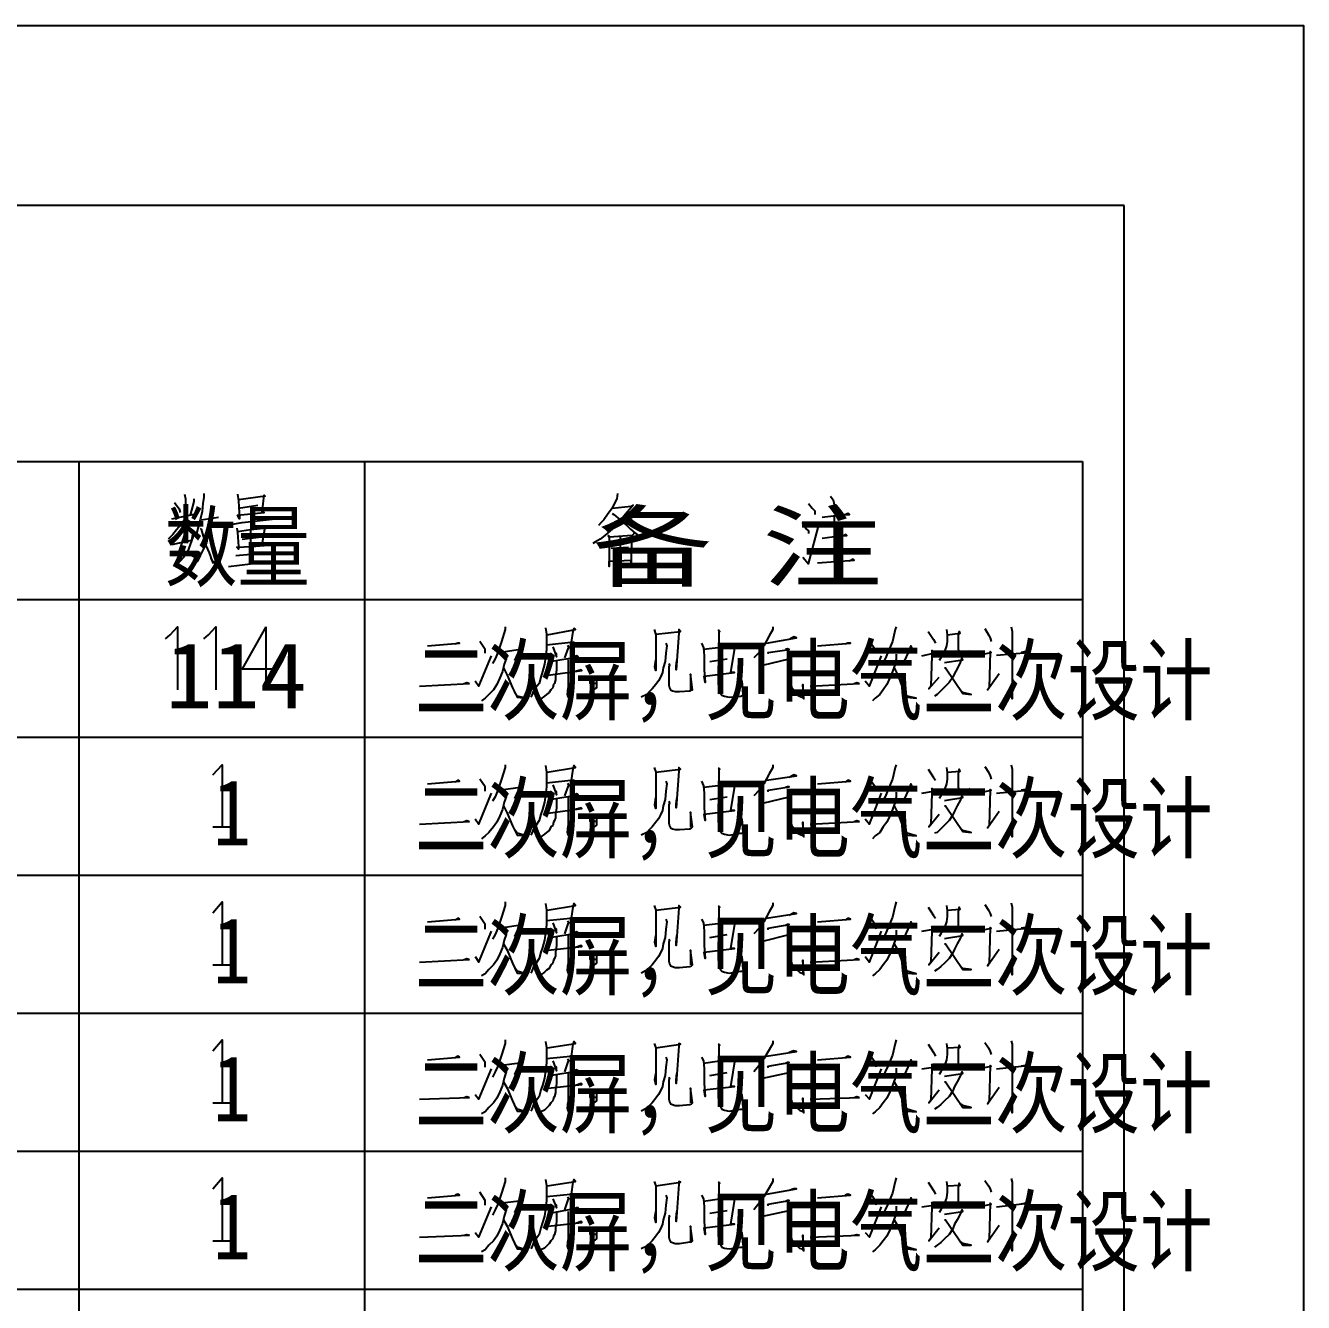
# Model space of a CAD drawing. Header units: metres. Extents: x 17 to 1264, y 17 to 859.
# Drawn here: x 1005.9 to 1207.4, y 657.6 to 858.8 of the extents above; entities that cross this region are included whole.
import ezdxf

# ---------------------------------------------------------------- set-up
doc = ezdxf.new("R2010")
doc.units = ezdxf.units.M
for name, color, linetype in [('LINES', 7, 'Continuous'), ('POLYLINES', 4, 'Continuous'), ('RECTS', 7, 'Continuous'), ('TEXTS', 3, 'Continuous')]:
    doc.layers.add(name, color=color, linetype=linetype)

msp = doc.modelspace()

# ---------------------------------------------------------------- linework, layer by layer
at = {"layer": 'LINES'}
for p, q in [((1179.14, 830.45), (87.76, 830.45)), ((1179.14, 45.22), (1179.14, 830.45)), ((677.8, 790.13), (1172.59, 790.13)), ((1014.33, 790.13), (1014.33, 178.7)), ((1059.4, 790.13), (1059.4, 178.7)), ((1172.59, 790.13), (1172.59, 178.7)), ((1029.02, 781.06), (1033.05, 781.92)), ((1039.53, 782.78), (1042.55, 783.22)), ((1033.63, 780.91), (1036.36, 781.34)), ((1133.42, 781.49), (1133.42, 774.43)), ((1040.11, 777.89), (1042.7, 778.18)), ((1041.4, 779.33), (1041.4, 774)), ((1099.72, 778.46), (1099.72, 774.58)), ((1039.1, 775.3), (1043.85, 775.73)), ((1098.28, 776.45), (1101.02, 776.59)), ((677.8, 768.38), (1172.59, 768.38)), ((1043.85, 764.06), (1043.85, 754.13)), ((1113.83, 758.59), (1116.57, 759.02)), ((1068.04, 754.7), (1075.96, 755.14)), ((1129.67, 754.7), (1137.45, 755.14)), ((677.8, 746.64), (1172.59, 746.64)), ((1113.83, 736.85), (1116.57, 737.28)), ((1068.04, 732.96), (1075.96, 733.39)), ((1129.67, 732.96), (1137.45, 733.39)), ((1035.5, 732.53), (1038.23, 732.53)), ((677.8, 724.9), (1172.59, 724.9)), ((1113.83, 715.1), (1116.57, 715.54)), ((1068.04, 711.22), (1075.96, 711.65)), ((1129.67, 711.22), (1137.45, 711.65)), ((1035.5, 710.78), (1038.23, 710.78)), ((677.8, 703.15), (1172.59, 703.15)), ((1113.83, 693.36), (1116.57, 693.79)), ((1068.04, 689.62), (1075.96, 689.9)), ((1129.67, 689.62), (1137.45, 689.9)), ((1035.5, 689.04), (1038.23, 689.04)), ((677.8, 681.41), (1172.59, 681.41)), ((1113.83, 671.62), (1116.57, 672.05)), ((1035.5, 667.3), (1038.23, 667.3)), ((1068.04, 667.87), (1075.96, 668.16)), ((1129.67, 667.87), (1137.45, 668.16)), ((677.8, 659.66), (1172.59, 659.66))]:
    msp.add_line(p, q, dxfattribs=at)
at = {"layer": 'POLYLINES'}
for points in [[(1031.03, 784.94), (1031.18, 784.22), (1031.18, 779.18), (1031.03, 779.76), (1031.18, 780.34)], [(1032.47, 784.22), (1032.47, 783.79), (1031.9, 781.63)], [(1034.06, 785.09), (1034.06, 784.51), (1033.91, 783.5), (1033.77, 782.21), (1033.48, 780.91), (1033.19, 779.76), (1032.91, 778.75), (1032.76, 778.46)], [(1039.39, 784.94), (1039.53, 783.94), (1039.67, 781.06), (1039.39, 781.63), (1043.56, 782.06), (1043.27, 782.06), (1043.56, 784.8), (1043.71, 784.66), (1039.53, 784.08)], [(1099.29, 785.09), (1099.15, 784.22), (1098.71, 783.36), (1098.43, 782.78), (1097.71, 781.78), (1097.13, 780.91), (1096.7, 780.48), (1096.27, 780.05)], [(1132.84, 784.66), (1133.27, 784.08), (1133.42, 783.36), (1133.56, 783.07), (1133.56, 782.5)], [(1029.45, 783.65), (1030.17, 782.64), (1030.31, 782.06)], [(1098.43, 782.78), (1101.45, 783.07), (1101.74, 783.22), (1100.3, 781.49), (1099.87, 780.91), (1099.15, 780.05), (1099, 779.9), (1098.14, 779.18), (1097.27, 778.46), (1096.55, 777.89), (1095.83, 777.46), (1095.4, 777.17)], [(1098.43, 781.92), (1098.71, 781.78), (1099.72, 780.91), (1100.15, 780.48), (1100.73, 780.05), (1101.31, 779.47), (1103.03, 778.03), (1104.33, 778.46), (1103.03, 778.18), (1102.03, 778.9), (1101.59, 778.46), (1097.99, 778.18), (1097.85, 778.46), (1097.99, 778.32), (1097.99, 773.57), (1097.99, 774.43), (1098.14, 774.43), (1101.45, 774.58), (1101.45, 773.57), (1101.59, 778.46)], [(1129.39, 783.5), (1129.96, 782.78), (1130.39, 782.35), (1130.39, 781.78)], [(1131.55, 781.34), (1135, 781.78), (1135.87, 781.78), (1135.58, 781.92), (1135.29, 781.78)], [(1031.18, 781.2), (1030.46, 780.19), (1029.74, 779.33), (1029.16, 778.61), (1028.44, 777.89)], [(1031.18, 781.06), (1032.04, 780.48), (1032.47, 780.05)], [(1035.07, 780.91), (1034.92, 779.33), (1034.63, 778.18), (1034.49, 777.31), (1034.06, 776.45), (1033.48, 775.3), (1033.05, 774.43), (1032.47, 773.71), (1032.04, 773.42)], [(1037.37, 780.05), (1040.11, 780.48), (1045.29, 781.06)], [(1039.24, 779.62), (1039.39, 778.9), (1039.53, 776.74), (1039.53, 776.3), (1039.24, 776.59), (1041.55, 776.74), (1043.56, 776.88), (1043.27, 777.02), (1043.71, 779.76), (1043.99, 779.62), (1041.4, 779.33), (1039.39, 779.04)], [(1128.38, 780.48), (1128.67, 780.05), (1129.1, 779.47), (1129.39, 779.18), (1129.39, 778.75)], [(1128.52, 775.01), (1129.39, 774), (1131.11, 780.48)], [(1029.02, 777.02), (1032.19, 777.74), (1032.33, 778.61), (1032.33, 778.18), (1031.9, 777.02), (1031.47, 775.87), (1030.89, 775.01), (1030.31, 774.43), (1029.74, 773.86), (1029.45, 773.57)], [(1031.03, 778.61), (1030.17, 776.02), (1030.6, 775.87), (1031.32, 775.73), (1031.9, 775.44), (1032.62, 775.01)], [(1033.48, 779.62), (1033.63, 779.47), (1034.35, 776.88), (1034.92, 775.73), (1035.35, 774.43), (1035.5, 774.14), (1036.65, 774.29), (1035.5, 774.29), (1035.21, 774.86)], [(1131.55, 778.03), (1134.71, 778.46), (1135.43, 778.46), (1135.29, 778.61), (1135, 778.46)], [(1037.95, 773.57), (1041.4, 774), (1043.13, 774.14), (1044.86, 774.14), (1044.57, 774.29), (1043.56, 774.14)], [(1130.83, 774.14), (1136.59, 774.58), (1136.44, 774.72), (1135.87, 774.43)], [(1028.01, 762.19), (1028.73, 762.77), (1029.88, 764.06), (1029.88, 754.13)], [(1034.06, 762.19), (1034.78, 762.77), (1035.93, 764.06), (1035.93, 754.13)], [(1043.85, 764.06), (1040.11, 757.44), (1045.72, 757.44)], [(1081.58, 764.06), (1081.58, 763.63), (1081, 761.76), (1080.43, 760.03), (1079.99, 759.02), (1079.56, 758.3)], [(1087.91, 763.92), (1088.06, 762.91), (1088.06, 761.47), (1088.06, 760.46), (1087.91, 759.31), (1087.77, 758.16), (1087.48, 757.01), (1087.19, 756.14), (1086.91, 755.14), (1086.47, 754.56), (1086.04, 753.98), (1085.75, 753.26), (1085.61, 752.98)], [(1088.2, 762.77), (1092.67, 763.63), (1092.38, 763.78), (1092.23, 763.34), (1091.95, 761.62), (1092.38, 761.62), (1088.06, 761.18)], [(1105.05, 763.63), (1105.34, 762.77), (1105.34, 757.15), (1105.19, 757.73), (1105.34, 758.88)], [(1105.34, 762.91), (1109.23, 763.34), (1108.94, 763.63), (1108.94, 763.06), (1108.51, 757.3), (1108.51, 757.87), (1108.65, 758.74)], [(1115.13, 763.63), (1115.42, 763.34), (1115.27, 763.34), (1115.27, 761.18), (1115.13, 756.86), (1115.13, 755.14), (1115.27, 754.13), (1115.42, 753.7), (1115.71, 753.26), (1116.14, 753.12), (1116.86, 752.98), (1118.73, 753.12), (1119.02, 753.26), (1119.16, 753.41), (1118.87, 755.57), (1119.02, 753.41)], [(1123.77, 764.06), (1123.77, 763.63), (1123.19, 762.62), (1122.33, 761.04), (1121.61, 760.03), (1120.75, 759.17)], [(1143.21, 764.06), (1143.07, 763.63), (1142.63, 761.76), (1141.91, 760.03), (1141.48, 759.02), (1141.05, 758.3)], [(1151.13, 763.63), (1151.27, 762.77), (1151.27, 761.76), (1151.13, 761.04), (1150.84, 760.18), (1150.55, 759.6), (1150.27, 759.17), (1149.98, 758.74)], [(1157.18, 763.78), (1157.75, 762.77), (1158.04, 762.34), (1158.19, 761.76)], [(1161.35, 764.06), (1161.5, 763.34), (1161.5, 752.69), (1161.35, 753.41), (1161.5, 754.27)], [(1078.41, 759.89), (1078.41, 760.46), (1077.55, 761.76)], [(1122.76, 761.47), (1127.51, 762.34), (1127.08, 762.48), (1126.36, 762.05)], [(1140.04, 759.89), (1139.9, 760.46), (1139.03, 761.76)], [(1148.25, 763.34), (1149.11, 762.05), (1149.4, 761.47)], [(1151.27, 762.77), (1153.29, 763.06), (1153.15, 763.34), (1153, 762.62), (1153, 761.9), (1153, 761.33), (1153, 760.75), (1153, 760.46), (1153.15, 760.18), (1153.43, 760.03), (1153.87, 760.03), (1154.3, 760.03), (1154.59, 760.03), (1154.87, 760.32)], [(1069.34, 761.04), (1074.38, 761.47), (1074.09, 761.47), (1073.66, 761.33)], [(1081.72, 759.74), (1081.72, 759.02), (1081.43, 758.16), (1081.15, 757.01), (1080.71, 756), (1080.28, 754.99), (1079.71, 754.13), (1078.99, 753.41), (1078.41, 752.83), (1077.83, 752.4)], [(1080.57, 760.03), (1084.31, 760.61), (1084.03, 761.04), (1083.59, 759.89), (1083.02, 758.74)], [(1089.07, 760.9), (1089.64, 759.31), (1089.64, 759.74), (1089.35, 760.18)], [(1091.37, 761.18), (1091.66, 760.75), (1091.51, 760.75), (1090.94, 759.17)], [(1106.92, 761.47), (1107.07, 761.04), (1106.92, 759.89), (1106.78, 758.59), (1106.49, 757.58), (1106.35, 756.86), (1106.06, 756.14), (1105.77, 755.57), (1105.34, 754.99), (1104.76, 754.27), (1104.33, 753.84), (1103.9, 753.41), (1103.03, 752.98)], [(1112.54, 761.47), (1112.83, 760.75), (1112.97, 759.46), (1112.97, 757.44), (1112.97, 757.3), (1113.11, 755.28), (1112.97, 756.29), (1117.72, 756.86), (1117.15, 756.86), (1117.87, 761.33), (1117.87, 761.04), (1112.83, 760.46)], [(1122.91, 760.03), (1123.05, 759.89), (1123.05, 760.03), (1126.36, 760.46), (1126.07, 760.61), (1125.79, 760.46)], [(1130.83, 761.04), (1136.01, 761.47), (1135.58, 761.47), (1135.15, 761.33)], [(1143.21, 759.74), (1143.21, 759.02), (1143.07, 758.16), (1142.63, 757.01), (1142.2, 756), (1141.77, 754.99), (1141.19, 754.13), (1140.62, 753.41), (1139.9, 752.83), (1139.47, 752.4)], [(1142.06, 760.03), (1145.8, 760.61), (1145.51, 761.04), (1145.08, 759.89), (1144.51, 758.74)], [(1147.24, 759.46), (1149.11, 759.89), (1148.83, 760.32), (1148.83, 759.46), (1148.68, 754.7), (1148.39, 754.27), (1149.98, 756.14)], [(1156.03, 759.6), (1158.19, 760.03), (1158.04, 760.18), (1157.9, 754.42), (1157.61, 754.13), (1159.48, 756.72)], [(1159.05, 759.6), (1163.95, 760.03), (1163.66, 760.18), (1162.94, 760.03)], [(1076.83, 755.57), (1077.4, 754.7), (1079.42, 759.46)], [(1081.29, 757.58), (1081.87, 756.43), (1082.73, 754.42), (1083.45, 752.98), (1084.89, 752.83), (1083.45, 753.12), (1083.02, 753.84)], [(1089.64, 758.74), (1089.64, 757.3), (1089.5, 756.29), (1089.5, 755.71), (1089.35, 755.14), (1089.21, 754.99), (1089.07, 754.42), (1088.78, 754.13), (1088.49, 753.7), (1088.06, 753.41), (1087.77, 753.12), (1087.19, 752.69)], [(1088.35, 758.59), (1088.63, 758.45), (1088.63, 758.59), (1093.1, 759.31), (1092.81, 759.46), (1092.52, 759.31)], [(1091.51, 758.88), (1091.51, 754.13), (1091.51, 752.98), (1091.37, 753.41), (1091.51, 754.42)], [(1107.35, 758.3), (1107.5, 758.02), (1107.35, 757.73), (1107.35, 755.71), (1107.35, 754.85), (1107.5, 754.42), (1107.64, 754.13), (1107.93, 753.98), (1108.36, 753.84), (1109.08, 753.84), (1110.67, 753.98), (1110.95, 754.13), (1111.1, 754.13), (1110.81, 756.58), (1110.81, 754.13)], [(1121.75, 758.16), (1121.9, 758.02), (1122.19, 758.02), (1126.36, 759.02), (1126.22, 759.31), (1126.22, 758.74), (1126.22, 757.44), (1126.22, 756.58), (1126.36, 756), (1126.51, 755.42), (1126.65, 754.85), (1126.79, 754.42), (1127.23, 753.98), (1127.51, 753.41), (1127.95, 753.12), (1128.38, 752.98), (1128.67, 752.69), (1128.52, 754.99), (1128.52, 752.98)], [(1138.31, 755.57), (1139.03, 754.7), (1140.91, 759.46)], [(1142.92, 757.58), (1143.5, 756.43), (1144.22, 754.42), (1144.94, 752.98), (1146.38, 752.83), (1144.94, 753.12), (1144.51, 753.84)], [(1150.84, 758.45), (1153.72, 758.88), (1153.58, 759.17), (1153.29, 758.45), (1152.86, 757.44), (1152.43, 756.72), (1152.14, 756.14), (1151.56, 755.28), (1150.84, 754.56), (1150.27, 753.98), (1149.69, 753.41), (1149.26, 753.12)], [(1150.84, 757.58), (1150.99, 757.58), (1153.72, 753.55), (1155.02, 753.41), (1153.72, 753.7), (1153.29, 754.13)], [(1088.06, 756.43), (1088.35, 756.43), (1093.67, 757.15), (1093.53, 757.3), (1092.67, 757.01)], [(1095.98, 755.14), (1094.97, 755.14), (1094.97, 755.86), (1095.98, 755.86), (1095.98, 754.42), (1094.97, 753.84)], [(1075.1, 755.14), (1075.53, 755.28), (1075.96, 755.14)], [(1136.59, 755.14), (1137.02, 755.28), (1137.45, 755.14)], [(1035.5, 740.74), (1036.94, 742.32), (1036.94, 732.53)], [(1081.58, 742.32), (1081.58, 741.89), (1081, 740.02), (1080.43, 738.29), (1079.99, 737.28), (1079.56, 736.56)], [(1087.91, 742.18), (1088.06, 741.17), (1088.06, 739.73), (1088.06, 738.86), (1087.91, 737.57), (1087.77, 736.42), (1087.48, 735.26), (1087.19, 734.54), (1086.91, 733.54), (1086.47, 732.82), (1086.04, 732.24), (1085.75, 731.52), (1085.61, 731.23)], [(1088.2, 741.17), (1092.67, 741.89), (1092.38, 742.18), (1092.23, 741.6), (1091.95, 739.87), (1092.38, 739.87), (1088.06, 739.44)], [(1105.05, 741.89), (1105.34, 741.17), (1105.34, 735.41), (1105.19, 735.98), (1105.34, 737.14)], [(1105.34, 741.17), (1109.23, 741.6), (1108.94, 741.89), (1108.94, 741.31), (1108.51, 735.55), (1108.51, 736.13), (1108.65, 736.99)], [(1115.13, 741.89), (1115.42, 741.6), (1115.27, 741.6), (1115.27, 739.44), (1115.13, 735.12), (1115.13, 733.39), (1115.27, 732.53), (1115.42, 731.95), (1115.71, 731.52), (1116.14, 731.38), (1116.86, 731.23), (1118.73, 731.52), (1119.02, 731.52), (1119.16, 731.66), (1118.87, 733.82), (1119.02, 731.66)], [(1123.77, 742.32), (1123.77, 741.89), (1123.19, 740.88), (1122.33, 739.3), (1121.61, 738.29), (1120.75, 737.42)], [(1143.21, 742.32), (1143.07, 741.89), (1142.63, 740.02), (1141.91, 738.29), (1141.48, 737.28), (1141.05, 736.56)], [(1148.25, 741.6), (1149.11, 740.3), (1149.4, 739.87)], [(1151.13, 741.89), (1151.27, 741.02), (1151.27, 740.02), (1151.13, 739.3), (1150.84, 738.43), (1150.55, 737.86), (1150.27, 737.42), (1149.98, 736.99)], [(1151.27, 741.17), (1153.29, 741.31), (1153.15, 741.6), (1153, 740.88), (1153, 740.16), (1153, 739.58), (1153, 739.01), (1153, 738.72), (1153.15, 738.43), (1153.43, 738.29), (1153.87, 738.29), (1154.3, 738.29), (1154.59, 738.29), (1154.87, 738.58)], [(1157.18, 742.03), (1157.75, 741.17), (1158.04, 740.59), (1158.19, 740.02)], [(1161.35, 742.32), (1161.5, 741.6), (1161.5, 730.94), (1161.35, 731.66), (1161.5, 732.53)], [(1069.34, 739.3), (1074.38, 739.73), (1074.09, 739.87), (1073.66, 739.58)], [(1078.41, 738.14), (1078.41, 738.86), (1077.55, 740.02)], [(1091.37, 739.44), (1091.66, 739.01), (1091.51, 739.01), (1090.94, 737.42)], [(1106.92, 739.73), (1107.07, 739.3), (1106.92, 738.14), (1106.78, 736.85), (1106.49, 735.84), (1106.35, 735.12), (1106.06, 734.4), (1105.77, 733.82), (1105.34, 733.25), (1104.76, 732.53), (1104.33, 732.1), (1103.9, 731.66), (1103.03, 731.23)], [(1112.54, 739.73), (1112.83, 739.01), (1112.97, 737.86), (1112.97, 735.84), (1112.97, 735.55), (1113.11, 733.54), (1112.97, 734.54), (1117.72, 735.12), (1117.15, 735.12), (1117.87, 739.58), (1117.87, 739.3), (1112.83, 738.72)], [(1122.76, 739.87), (1127.51, 740.59), (1127.08, 740.74), (1126.36, 740.3)], [(1130.83, 739.3), (1136.01, 739.73), (1135.58, 739.87), (1135.15, 739.58)], [(1140.04, 738.14), (1139.9, 738.86), (1139.03, 740.02)], [(1076.83, 733.82), (1077.4, 732.96), (1079.42, 737.86)], [(1081.72, 738), (1081.72, 737.28), (1081.43, 736.42), (1081.15, 735.26), (1080.71, 734.26), (1080.28, 733.25), (1079.71, 732.53), (1078.99, 731.66), (1078.41, 731.09), (1077.83, 730.66)], [(1080.57, 738.29), (1084.31, 738.86), (1084.03, 739.3), (1083.59, 738.14), (1083.02, 736.99)], [(1088.35, 736.85), (1088.63, 736.7), (1088.63, 736.85), (1093.1, 737.57), (1092.81, 737.71), (1092.52, 737.57)], [(1089.07, 739.15), (1089.64, 737.57), (1089.64, 738), (1089.35, 738.43)], [(1121.75, 736.42), (1121.9, 736.27), (1122.19, 736.27), (1126.36, 737.28), (1126.22, 737.57), (1126.22, 736.99), (1126.22, 735.7), (1126.22, 734.83), (1126.36, 734.26), (1126.51, 733.68), (1126.65, 733.1), (1126.79, 732.67), (1127.23, 732.24), (1127.51, 731.66), (1127.95, 731.38), (1128.38, 731.23), (1128.67, 730.94), (1128.52, 733.25), (1128.52, 731.23)], [(1122.91, 738.29), (1123.05, 738.14), (1123.05, 738.29), (1126.36, 738.86), (1126.07, 738.86), (1125.79, 738.72)], [(1138.31, 733.82), (1139.03, 732.96), (1140.91, 737.86)], [(1143.21, 738), (1143.21, 737.28), (1143.07, 736.42), (1142.63, 735.26), (1142.2, 734.26), (1141.77, 733.25), (1141.19, 732.53), (1140.62, 731.66), (1139.9, 731.09), (1139.47, 730.66)], [(1142.06, 738.29), (1145.8, 738.86), (1145.51, 739.3), (1145.08, 738.14), (1144.51, 736.99)], [(1147.24, 737.86), (1149.11, 738.14), (1148.83, 738.58), (1148.83, 737.86), (1148.68, 732.96), (1148.39, 732.53), (1149.98, 734.54)], [(1150.84, 736.7), (1153.72, 737.14), (1153.58, 737.42), (1153.29, 736.7), (1152.86, 735.84), (1152.43, 734.98), (1152.14, 734.4), (1151.56, 733.54), (1150.84, 732.82), (1150.27, 732.24), (1149.69, 731.66), (1149.26, 731.52)], [(1156.03, 737.86), (1158.19, 738.29), (1158.04, 738.43), (1157.9, 732.67), (1157.61, 732.38), (1159.48, 734.98)], [(1159.05, 737.86), (1163.95, 738.29), (1163.66, 738.43), (1162.94, 738.29)], [(1081.29, 735.84), (1081.87, 734.69), (1082.73, 732.67), (1083.45, 731.23), (1084.89, 731.09), (1083.45, 731.52), (1083.02, 732.1)], [(1089.64, 736.99), (1089.64, 735.55), (1089.5, 734.54), (1089.5, 733.97), (1089.35, 733.54), (1089.21, 733.25), (1089.07, 732.67), (1088.78, 732.53), (1088.49, 731.95), (1088.06, 731.66), (1087.77, 731.38), (1087.19, 730.94)], [(1088.06, 734.69), (1088.35, 734.69), (1093.67, 735.41), (1093.53, 735.55), (1092.67, 735.26)], [(1091.51, 737.14), (1091.51, 732.53), (1091.51, 731.23), (1091.37, 731.66), (1091.51, 732.67)], [(1107.35, 736.56), (1107.5, 736.27), (1107.35, 735.98), (1107.35, 733.97), (1107.35, 733.1), (1107.5, 732.67), (1107.64, 732.38), (1107.93, 732.24), (1108.36, 732.1), (1109.08, 732.1), (1110.67, 732.24), (1110.95, 732.38), (1111.1, 732.53), (1110.81, 734.83), (1110.81, 732.53)], [(1142.92, 735.84), (1143.5, 734.69), (1144.22, 732.67), (1144.94, 731.23), (1146.38, 731.09), (1144.94, 731.52), (1144.51, 732.1)], [(1150.84, 735.84), (1150.99, 735.84), (1153.72, 731.81), (1155.02, 731.66), (1153.72, 731.95), (1153.29, 732.38)], [(1075.1, 733.39), (1075.53, 733.54), (1075.96, 733.39)], [(1095.98, 733.39), (1094.97, 733.39), (1094.97, 734.11), (1095.98, 734.11), (1095.98, 732.82), (1094.97, 732.1)], [(1136.59, 733.39), (1137.02, 733.54), (1137.45, 733.39)], [(1035.5, 718.99), (1036.94, 720.72), (1036.94, 710.78)], [(1081.58, 720.72), (1081.58, 720.14), (1081, 718.27), (1080.43, 716.54), (1079.99, 715.54), (1079.56, 714.82)], [(1087.91, 720.43), (1088.06, 719.42), (1088.06, 717.98), (1088.06, 717.12), (1087.91, 715.82), (1087.77, 714.67), (1087.48, 713.52), (1087.19, 712.8), (1086.91, 711.79), (1086.47, 711.07), (1086.04, 710.5), (1085.75, 709.78), (1085.61, 709.49)], [(1088.2, 719.42), (1092.67, 720.14), (1092.38, 720.43), (1092.23, 719.86), (1091.95, 718.13), (1092.38, 718.13), (1088.06, 717.7)], [(1105.05, 720.14), (1105.34, 719.42), (1105.34, 713.66), (1105.19, 714.38), (1105.34, 715.39)], [(1105.34, 719.42), (1109.23, 719.86), (1108.94, 720.14), (1108.94, 719.71), (1108.51, 713.81), (1108.51, 714.38), (1108.65, 715.39)], [(1115.13, 720.14), (1115.42, 719.86), (1115.27, 719.86), (1115.27, 717.7), (1115.13, 713.38), (1115.13, 711.65), (1115.27, 710.78), (1115.42, 710.21), (1115.71, 709.78), (1116.14, 709.63), (1116.86, 709.49), (1118.73, 709.78), (1119.02, 709.78), (1119.16, 709.92), (1118.87, 712.08), (1119.02, 710.06)], [(1123.77, 720.58), (1123.77, 720.14), (1123.19, 719.14), (1122.33, 717.55), (1121.61, 716.54), (1120.75, 715.68)], [(1143.21, 720.72), (1143.07, 720.14), (1142.63, 718.27), (1141.91, 716.54), (1141.48, 715.54), (1141.05, 714.82)], [(1148.25, 719.86), (1149.11, 718.56), (1149.4, 718.13)], [(1151.13, 720.14), (1151.27, 719.28), (1151.27, 718.42), (1151.13, 717.55), (1150.84, 716.69), (1150.55, 716.11), (1150.27, 715.68), (1149.98, 715.25)], [(1151.27, 719.42), (1153.29, 719.57), (1153.15, 719.86), (1153, 719.14), (1153, 718.42), (1153, 717.84), (1153, 717.26), (1153, 716.98), (1153.15, 716.69), (1153.43, 716.54), (1153.87, 716.54), (1154.3, 716.54), (1154.59, 716.54), (1154.87, 716.83)], [(1157.18, 720.29), (1157.75, 719.42), (1158.04, 718.85), (1158.19, 718.42)], [(1161.35, 720.58), (1161.5, 719.86), (1161.5, 709.2), (1161.35, 709.92), (1161.5, 710.78)], [(1069.34, 717.55), (1074.38, 717.98), (1074.09, 718.13), (1073.66, 717.84)], [(1078.41, 716.4), (1078.41, 717.12), (1077.55, 718.42)], [(1080.57, 716.54), (1084.31, 717.12), (1084.03, 717.55), (1083.59, 716.4), (1083.02, 715.25)], [(1089.07, 717.41), (1089.64, 715.82), (1089.64, 716.4), (1089.35, 716.69)], [(1091.37, 717.7), (1091.66, 717.41), (1091.51, 717.41), (1090.94, 715.68)], [(1106.92, 717.98), (1107.07, 717.55), (1106.92, 716.4), (1106.78, 715.1), (1106.49, 714.1), (1106.35, 713.38), (1106.06, 712.66), (1105.77, 712.08), (1105.34, 711.5), (1104.76, 710.78), (1104.33, 710.35), (1103.9, 709.92), (1103.03, 709.49)], [(1112.54, 717.98), (1112.83, 717.41), (1112.97, 716.11), (1112.97, 714.1), (1112.97, 713.81), (1113.11, 711.79), (1112.97, 712.8), (1117.72, 713.38), (1117.15, 713.38), (1117.87, 717.84), (1117.87, 717.55), (1112.83, 716.98)], [(1122.76, 718.13), (1127.51, 718.85), (1127.08, 718.99), (1126.36, 718.56)], [(1130.83, 717.55), (1136.01, 717.98), (1135.58, 718.13), (1135.15, 717.84)], [(1140.04, 716.4), (1139.9, 717.12), (1139.03, 718.42)], [(1142.06, 716.54), (1145.8, 717.12), (1145.51, 717.55), (1145.08, 716.4), (1144.51, 715.25)], [(1076.83, 712.08), (1077.4, 711.22), (1079.42, 716.11)], [(1081.72, 716.26), (1081.72, 715.54), (1081.43, 714.67), (1081.15, 713.52), (1080.71, 712.51), (1080.28, 711.5), (1079.71, 710.78), (1078.99, 710.06), (1078.41, 709.34), (1077.83, 709.06)], [(1088.35, 715.1), (1088.63, 714.96), (1088.63, 715.1), (1093.1, 715.82), (1092.81, 715.97), (1092.52, 715.82)], [(1091.51, 715.39), (1091.51, 710.78), (1091.51, 709.49), (1091.37, 709.92), (1091.51, 710.93)], [(1121.75, 714.67), (1121.9, 714.53), (1122.19, 714.53), (1126.36, 715.54), (1126.22, 715.82), (1126.22, 715.39), (1126.22, 713.95), (1126.22, 713.09), (1126.36, 712.51), (1126.51, 711.94), (1126.65, 711.36), (1126.79, 710.93), (1127.23, 710.5), (1127.51, 710.06), (1127.95, 709.63), (1128.38, 709.49), (1128.67, 709.2), (1128.52, 711.5), (1128.52, 709.49)], [(1122.91, 716.54), (1123.05, 716.4), (1123.05, 716.54), (1126.36, 717.12), (1126.07, 717.12), (1125.79, 716.98)], [(1138.31, 712.08), (1139.03, 711.22), (1140.91, 716.11)], [(1143.21, 716.26), (1143.21, 715.54), (1143.07, 714.67), (1142.63, 713.52), (1142.2, 712.51), (1141.77, 711.5), (1141.19, 710.78), (1140.62, 710.06), (1139.9, 709.34), (1139.47, 709.06)], [(1147.24, 716.11), (1149.11, 716.4), (1148.83, 716.83), (1148.83, 716.11), (1148.68, 711.22), (1148.39, 710.78), (1149.98, 712.8)], [(1150.84, 714.96), (1153.72, 715.39), (1153.58, 715.68), (1153.29, 714.96), (1152.86, 714.1), (1152.43, 713.23), (1152.14, 712.66), (1151.56, 711.79), (1150.84, 711.07), (1150.27, 710.5), (1149.69, 710.06), (1149.26, 709.78)], [(1156.03, 716.11), (1158.19, 716.54), (1158.04, 716.69), (1157.9, 711.07), (1157.61, 710.64), (1159.48, 713.23)], [(1159.05, 716.11), (1163.95, 716.54), (1163.66, 716.69), (1162.94, 716.54)], [(1081.29, 714.1), (1081.87, 713.09), (1082.73, 711.07), (1083.45, 709.49), (1084.89, 709.34), (1083.45, 709.78), (1083.02, 710.35)], [(1089.64, 715.25), (1089.64, 713.81), (1089.5, 712.8), (1089.5, 712.22), (1089.35, 711.79), (1089.21, 711.5), (1089.07, 711.07), (1088.78, 710.78), (1088.49, 710.21), (1088.06, 709.92), (1087.77, 709.63), (1087.19, 709.2)], [(1088.06, 713.09), (1088.06, 712.94), (1088.35, 713.09), (1093.67, 713.66), (1093.53, 713.81), (1092.67, 713.52)], [(1107.35, 714.82), (1107.5, 714.53), (1107.35, 714.38), (1107.35, 712.22), (1107.35, 711.36), (1107.5, 710.93), (1107.64, 710.64), (1107.93, 710.5), (1108.36, 710.35), (1109.08, 710.35), (1110.67, 710.5), (1110.95, 710.64), (1111.1, 710.78), (1110.81, 713.09), (1110.81, 710.78)], [(1142.92, 714.1), (1143.5, 713.09), (1144.22, 711.07), (1144.94, 709.49), (1146.38, 709.34), (1144.94, 709.78), (1144.51, 710.35)], [(1150.84, 714.1), (1150.99, 714.1), (1153.72, 710.06), (1155.02, 710.06), (1153.72, 710.21), (1153.29, 710.64)], [(1075.1, 711.65), (1075.53, 711.79), (1075.96, 711.65)], [(1095.98, 711.65), (1094.97, 711.65), (1094.97, 712.37), (1095.98, 712.37), (1095.98, 711.07), (1094.97, 710.35)], [(1136.59, 711.65), (1137.02, 711.79), (1137.45, 711.65)], [(1035.5, 697.25), (1036.94, 698.98), (1036.94, 689.04)], [(1081.58, 698.98), (1081.58, 698.4), (1081, 696.53), (1080.43, 694.8), (1079.99, 693.94), (1079.56, 693.07)], [(1087.91, 698.69), (1088.06, 697.68), (1088.06, 696.24), (1088.06, 695.38), (1087.91, 694.08), (1087.77, 692.93), (1087.48, 691.78), (1087.19, 691.06), (1086.91, 690.05), (1086.47, 689.33), (1086.04, 688.75), (1085.75, 688.03), (1085.61, 687.74)], [(1088.2, 697.68), (1092.67, 698.4), (1092.38, 698.69), (1092.23, 698.26), (1091.95, 696.38), (1092.38, 696.38), (1088.06, 695.95)], [(1105.05, 698.4), (1105.34, 697.68), (1105.34, 691.92), (1105.19, 692.64), (1105.34, 693.65)], [(1105.34, 697.68), (1109.23, 698.26), (1108.94, 698.4), (1108.94, 697.97), (1108.51, 692.06), (1108.51, 692.64), (1108.65, 693.65)], [(1115.13, 698.4), (1115.42, 698.11), (1115.27, 698.26), (1115.27, 695.95), (1115.13, 691.63), (1115.13, 689.9), (1115.27, 689.04), (1115.42, 688.61), (1115.71, 688.03), (1116.14, 687.89), (1116.86, 687.74), (1118.73, 688.03), (1119.02, 688.03), (1119.16, 688.18), (1118.87, 690.34), (1119.02, 688.32)], [(1123.77, 698.83), (1123.77, 698.4), (1123.19, 697.39), (1122.33, 695.95), (1121.61, 694.94), (1120.75, 693.94)], [(1122.76, 696.38), (1127.51, 697.1), (1127.08, 697.25), (1126.36, 696.96)], [(1143.21, 698.98), (1143.07, 698.4), (1142.63, 696.53), (1141.91, 694.8), (1141.48, 693.94), (1141.05, 693.07)], [(1148.25, 698.26), (1149.11, 696.96), (1149.4, 696.38)], [(1151.13, 698.4), (1151.27, 697.54), (1151.27, 696.67), (1151.13, 695.81), (1150.84, 694.94), (1150.55, 694.37), (1150.27, 693.94), (1149.98, 693.5)], [(1151.27, 697.68), (1153.29, 697.82), (1153.15, 698.11), (1153, 697.39), (1153, 696.67), (1153, 696.1), (1153, 695.52), (1153, 695.23), (1153.15, 694.94), (1153.43, 694.94), (1153.87, 694.8), (1154.3, 694.8), (1154.59, 694.94), (1154.87, 695.09)], [(1157.18, 698.54), (1157.75, 697.68), (1158.04, 697.1), (1158.19, 696.67)], [(1161.35, 698.83), (1161.5, 698.26), (1161.5, 687.46), (1161.35, 688.18), (1161.5, 689.04)], [(1069.34, 695.81), (1074.38, 696.24), (1074.09, 696.38), (1073.66, 696.1)], [(1078.41, 694.66), (1078.41, 695.38), (1077.55, 696.67)], [(1080.57, 694.94), (1084.31, 695.38), (1084.03, 695.81), (1083.59, 694.66), (1083.02, 693.5)], [(1089.07, 695.66), (1089.64, 694.08), (1089.64, 694.66), (1089.35, 694.94)], [(1091.37, 695.95), (1091.66, 695.66), (1091.51, 695.66), (1090.94, 693.94)], [(1106.92, 696.24), (1107.07, 695.81), (1106.92, 694.66), (1106.78, 693.36), (1106.49, 692.35), (1106.35, 691.63), (1106.06, 690.91), (1105.77, 690.34), (1105.34, 689.76), (1104.76, 689.04), (1104.33, 688.61), (1103.9, 688.18), (1103.03, 687.74)], [(1112.54, 696.24), (1112.83, 695.66), (1112.97, 694.37), (1112.97, 692.35), (1112.97, 692.06), (1113.11, 690.05), (1112.97, 691.06), (1117.72, 691.63), (1117.15, 691.63), (1117.87, 696.1), (1117.87, 695.95), (1112.83, 695.23)], [(1122.91, 694.8), (1123.05, 694.66), (1123.05, 694.8), (1126.36, 695.38), (1126.07, 695.38), (1125.79, 695.23)], [(1130.83, 695.81), (1136.01, 696.24), (1135.58, 696.38), (1135.15, 696.1)], [(1140.04, 694.66), (1139.9, 695.38), (1139.03, 696.67)], [(1142.06, 694.94), (1145.8, 695.38), (1145.51, 695.81), (1145.08, 694.66), (1144.51, 693.5)], [(1076.83, 690.34), (1077.4, 689.62), (1079.42, 694.37)], [(1081.72, 694.51), (1081.72, 693.94), (1081.43, 692.93), (1081.15, 691.78), (1080.71, 690.77), (1080.28, 689.76), (1079.71, 689.04), (1078.99, 688.32), (1078.41, 687.6), (1077.83, 687.31)], [(1089.64, 693.5), (1089.64, 692.06), (1089.5, 691.06), (1089.5, 690.62), (1089.35, 690.05), (1089.21, 689.76), (1089.07, 689.33), (1088.78, 689.04), (1088.49, 688.61), (1088.06, 688.18), (1087.77, 687.89), (1087.19, 687.6)], [(1088.35, 693.36), (1088.63, 693.22), (1088.63, 693.36), (1093.1, 694.08), (1092.81, 694.22), (1092.52, 694.08)], [(1091.51, 693.65), (1091.51, 689.04), (1091.51, 687.74), (1091.37, 688.18), (1091.51, 689.18)], [(1121.75, 692.93), (1121.9, 692.78), (1122.19, 692.93), (1126.36, 693.79), (1126.22, 694.08), (1126.22, 693.65), (1126.22, 692.21), (1126.22, 691.34), (1126.36, 690.77), (1126.51, 690.19), (1126.65, 689.62), (1126.79, 689.18), (1127.23, 688.75), (1127.51, 688.32), (1127.95, 687.89), (1128.38, 687.74), (1128.67, 687.46), (1128.52, 689.76), (1128.52, 687.74)], [(1138.31, 690.34), (1139.03, 689.62), (1140.91, 694.37)], [(1143.21, 694.51), (1143.21, 693.94), (1143.07, 692.93), (1142.63, 691.78), (1142.2, 690.77), (1141.77, 689.76), (1141.19, 689.04), (1140.62, 688.32), (1139.9, 687.6), (1139.47, 687.31)], [(1147.24, 694.37), (1149.11, 694.66), (1148.83, 695.09), (1148.83, 694.37), (1148.68, 689.47), (1148.39, 689.04), (1149.98, 691.06)], [(1150.84, 693.22), (1153.72, 693.65), (1153.58, 693.94), (1153.29, 693.22), (1152.86, 692.35), (1152.43, 691.63), (1152.14, 690.91), (1151.56, 690.05), (1150.84, 689.33), (1150.27, 688.75), (1149.69, 688.32), (1149.26, 688.03)], [(1156.03, 694.37), (1158.19, 694.8), (1158.04, 694.94), (1157.9, 689.33), (1157.61, 688.9), (1159.48, 691.49)], [(1159.05, 694.37), (1163.95, 694.94), (1163.66, 694.94), (1162.94, 694.8)], [(1081.29, 692.35), (1081.87, 691.34), (1082.73, 689.33), (1083.45, 687.74), (1084.89, 687.6), (1083.45, 688.03), (1083.02, 688.61)], [(1088.06, 691.34), (1088.06, 691.2), (1088.35, 691.34), (1093.67, 691.92), (1093.53, 692.06), (1092.67, 691.78)], [(1107.35, 693.07), (1107.5, 692.78), (1107.35, 692.64), (1107.35, 690.62), (1107.35, 689.62), (1107.5, 689.18), (1107.64, 688.9), (1107.93, 688.75), (1108.36, 688.61), (1109.08, 688.61), (1110.67, 688.75), (1110.95, 688.9), (1111.1, 689.04), (1110.81, 691.34), (1110.81, 689.04)], [(1142.92, 692.35), (1143.5, 691.34), (1144.22, 689.33), (1144.94, 687.74), (1146.38, 687.6), (1144.94, 688.03), (1144.51, 688.61)], [(1150.84, 692.35), (1150.99, 692.35), (1153.72, 688.32), (1155.02, 688.32), (1153.72, 688.61), (1153.29, 688.9)], [(1075.1, 689.9), (1075.53, 690.05), (1075.96, 689.9)], [(1095.98, 689.9), (1094.97, 689.9), (1094.97, 690.62), (1095.98, 690.62), (1095.98, 689.33), (1094.97, 688.61)], [(1136.59, 689.9), (1137.02, 690.05), (1137.45, 689.9)], [(1035.5, 675.5), (1036.94, 677.23), (1036.94, 667.3)], [(1081.58, 677.23), (1081.58, 676.66), (1081, 674.78), (1080.43, 673.06), (1079.99, 672.19), (1079.56, 671.33)], [(1123.77, 677.09), (1123.77, 676.66), (1123.19, 675.65), (1122.33, 674.21), (1121.61, 673.2), (1120.75, 672.19)], [(1143.21, 677.23), (1143.07, 676.66), (1142.63, 674.78), (1141.91, 673.06), (1141.48, 672.19), (1141.05, 671.33)], [(1161.35, 677.09), (1161.5, 676.51), (1161.5, 665.71), (1161.35, 666.43), (1161.5, 667.3)], [(1087.91, 676.94), (1088.06, 675.94), (1088.06, 674.5), (1088.06, 673.63), (1087.91, 672.34), (1087.77, 671.18), (1087.48, 670.18), (1087.19, 669.31), (1086.91, 668.3), (1086.47, 667.58), (1086.04, 667.01), (1085.75, 666.29), (1085.61, 666)], [(1088.2, 675.94), (1092.67, 676.66), (1092.38, 676.94), (1092.23, 676.51), (1091.95, 674.64), (1092.38, 674.64), (1088.06, 674.21)], [(1105.05, 676.66), (1105.34, 675.94), (1105.34, 670.18), (1105.19, 670.9), (1105.34, 671.9)], [(1105.34, 675.94), (1109.23, 676.51), (1108.94, 676.66), (1108.94, 676.22), (1108.51, 670.32), (1108.51, 670.9), (1108.65, 671.9)], [(1115.13, 676.66), (1115.42, 676.37), (1115.27, 676.51), (1115.27, 674.21), (1115.13, 669.89), (1115.13, 668.16), (1115.27, 667.3), (1115.42, 666.86), (1115.71, 666.29), (1116.14, 666.14), (1116.86, 666), (1118.73, 666.29), (1119.02, 666.29), (1119.16, 666.43), (1118.87, 668.59), (1119.02, 666.58)], [(1122.76, 674.64), (1127.51, 675.5), (1127.08, 675.5), (1126.36, 675.22)], [(1148.25, 676.51), (1149.11, 675.22), (1149.4, 674.64)], [(1151.13, 676.66), (1151.27, 675.79), (1151.27, 674.93), (1151.13, 674.06), (1150.84, 673.2), (1150.55, 672.62), (1150.27, 672.19), (1149.98, 671.76)], [(1151.27, 675.94), (1153.29, 676.08), (1153.15, 676.37), (1153, 675.65), (1153, 674.93), (1153, 674.5), (1153, 673.78), (1153, 673.49), (1153.15, 673.2), (1153.43, 673.2), (1153.87, 673.06), (1154.3, 673.06), (1154.59, 673.2), (1154.87, 673.34)], [(1157.18, 676.8), (1157.75, 675.94), (1158.04, 675.5), (1158.19, 674.93)], [(1069.34, 674.06), (1074.38, 674.5), (1074.09, 674.64), (1073.66, 674.5)], [(1078.41, 672.91), (1078.41, 673.63), (1077.55, 674.93)], [(1080.57, 673.2), (1084.31, 673.63), (1084.03, 674.06), (1083.59, 672.91), (1083.02, 671.76)], [(1089.07, 673.92), (1089.64, 672.48), (1089.64, 672.91), (1089.35, 673.2)], [(1091.37, 674.21), (1091.66, 673.92), (1091.51, 673.92), (1090.94, 672.19)], [(1106.92, 674.5), (1107.07, 674.06), (1106.92, 672.91), (1106.78, 671.62), (1106.49, 670.61), (1106.35, 669.89), (1106.06, 669.17), (1105.77, 668.59), (1105.34, 668.02), (1104.76, 667.3), (1104.33, 666.86), (1103.9, 666.43), (1103.03, 666)], [(1112.54, 674.5), (1112.83, 673.92), (1112.97, 672.62), (1112.97, 670.61), (1112.97, 670.32), (1113.11, 668.3), (1112.97, 669.31), (1117.72, 669.89), (1117.15, 669.89), (1117.87, 674.5), (1117.87, 674.21), (1112.83, 673.49)], [(1122.91, 673.06), (1123.05, 672.91), (1123.05, 673.06), (1126.36, 673.63), (1126.07, 673.63), (1125.79, 673.49)], [(1130.83, 674.06), (1136.01, 674.5), (1135.58, 674.64), (1135.15, 674.5)], [(1140.04, 672.91), (1139.9, 673.63), (1139.03, 674.93)], [(1142.06, 673.2), (1145.8, 673.63), (1145.51, 674.06), (1145.08, 672.91), (1144.51, 671.76)], [(1147.24, 672.62), (1149.11, 672.91), (1148.83, 673.34), (1148.83, 672.62), (1148.68, 667.73), (1148.39, 667.3), (1149.98, 669.31)], [(1156.03, 672.62), (1158.19, 673.06), (1158.04, 673.2), (1157.9, 667.58), (1157.61, 667.15), (1159.48, 669.74)], [(1159.05, 672.62), (1163.95, 673.2), (1163.66, 673.2), (1162.94, 673.06)], [(1076.83, 668.59), (1077.4, 667.87), (1079.42, 672.62)], [(1081.72, 672.77), (1081.72, 672.19), (1081.43, 671.18), (1081.15, 670.03), (1080.71, 669.02), (1080.28, 668.02), (1079.71, 667.3), (1078.99, 666.58), (1078.41, 665.86), (1077.83, 665.57)], [(1089.64, 671.76), (1089.64, 670.32), (1089.5, 669.31), (1089.5, 668.88), (1089.35, 668.3), (1089.21, 668.02), (1089.07, 667.58), (1088.78, 667.3), (1088.49, 666.86), (1088.06, 666.43), (1087.77, 666.14), (1087.19, 665.86)], [(1088.35, 671.62), (1088.63, 671.47), (1088.63, 671.62), (1093.1, 672.48), (1092.81, 672.48), (1092.52, 672.34)], [(1091.51, 671.9), (1091.51, 667.3), (1091.51, 666), (1091.37, 666.43), (1091.51, 667.44)], [(1107.35, 671.33), (1107.5, 671.04), (1107.35, 670.9), (1107.35, 668.88), (1107.35, 667.87), (1107.5, 667.44), (1107.64, 667.15), (1107.93, 667.01), (1108.36, 666.86), (1109.08, 666.86), (1110.67, 667.15), (1110.95, 667.15), (1111.1, 667.3), (1110.81, 669.6), (1110.81, 667.3)], [(1121.75, 671.18), (1121.9, 671.04), (1122.19, 671.18), (1126.36, 672.05), (1126.22, 672.34), (1126.22, 671.9), (1126.22, 670.46), (1126.22, 669.6), (1126.36, 669.02), (1126.51, 668.45), (1126.65, 667.87), (1126.79, 667.44), (1127.23, 667.01), (1127.51, 666.58), (1127.95, 666.14), (1128.38, 666), (1128.67, 665.71), (1128.52, 668.16), (1128.52, 666)], [(1138.31, 668.59), (1139.03, 667.87), (1140.91, 672.62)], [(1143.21, 672.77), (1143.21, 672.19), (1143.07, 671.18), (1142.63, 670.03), (1142.2, 669.02), (1141.77, 668.02), (1141.19, 667.3), (1140.62, 666.58), (1139.9, 665.86), (1139.47, 665.57)], [(1150.84, 671.47), (1153.72, 671.9), (1153.58, 672.19), (1153.29, 671.47), (1152.86, 670.61), (1152.43, 669.89), (1152.14, 669.17), (1151.56, 668.3), (1150.84, 667.58), (1150.27, 667.01), (1149.69, 666.58), (1149.26, 666.29)], [(1081.29, 670.61), (1081.87, 669.6), (1082.73, 667.58), (1083.45, 666), (1084.89, 665.86), (1083.45, 666.29), (1083.02, 666.86)], [(1088.06, 669.6), (1088.06, 669.46), (1088.35, 669.6), (1093.67, 670.18), (1093.53, 670.32), (1092.67, 670.03)], [(1142.92, 670.61), (1143.5, 669.6), (1144.22, 667.58), (1144.94, 666), (1146.38, 665.86), (1144.94, 666.29), (1144.51, 666.86)], [(1150.84, 670.61), (1150.99, 670.61), (1153.72, 666.58), (1155.02, 666.58), (1153.72, 666.86), (1153.29, 667.15)], [(1075.1, 668.16), (1075.53, 668.3), (1075.96, 668.16)], [(1095.98, 668.3), (1094.97, 668.3), (1094.97, 668.88), (1095.98, 668.88), (1095.98, 667.58), (1094.97, 666.86)], [(1136.59, 668.16), (1137.02, 668.3), (1137.45, 668.16)]]:
    msp.add_lwpolyline(points, dxfattribs=at)
at = {"layer": 'RECTS'}
msp.add_lwpolyline([(16.84, 858.82), (1207.43, 858.82), (1207.43, 16.85), (16.84, 16.85)], dxfattribs=at)

# ---------------------------------------------------------------- texts
at = {"layer": 'TEXTS'}
for s, width, p in [('数量', 0.84838, (1027.87, 771.47)), ('备', 1.407227, (1095.26, 771.47)), ('注', 1.407227, (1122.04, 771.47)), ('二次屏，见电气二次设计', 0.8466, (1067.32, 750.45)), ('114', 1.050088, (1028.01, 751.22)), ('1', 0.848147, (1035.5, 729.62)), ('二次屏，见电气二次设计', 0.8466, (1067.32, 728.7)), ('1', 0.848147, (1035.5, 707.87)), ('二次屏，见电气二次设计', 0.8466, (1067.32, 707.1)), ('二次屏，见电气二次设计', 0.8466, (1067.32, 685.36)), ('1', 0.848147, (1035.5, 686.13)), ('二次屏，见电气二次设计', 0.8466, (1067.32, 663.61)), ('1', 0.848147, (1035.5, 664.39))]:
    msp.add_text(s, height=10.39, dxfattribs=dict(at, width=width)).set_placement(p)

doc.saveas('drawing.dxf')
